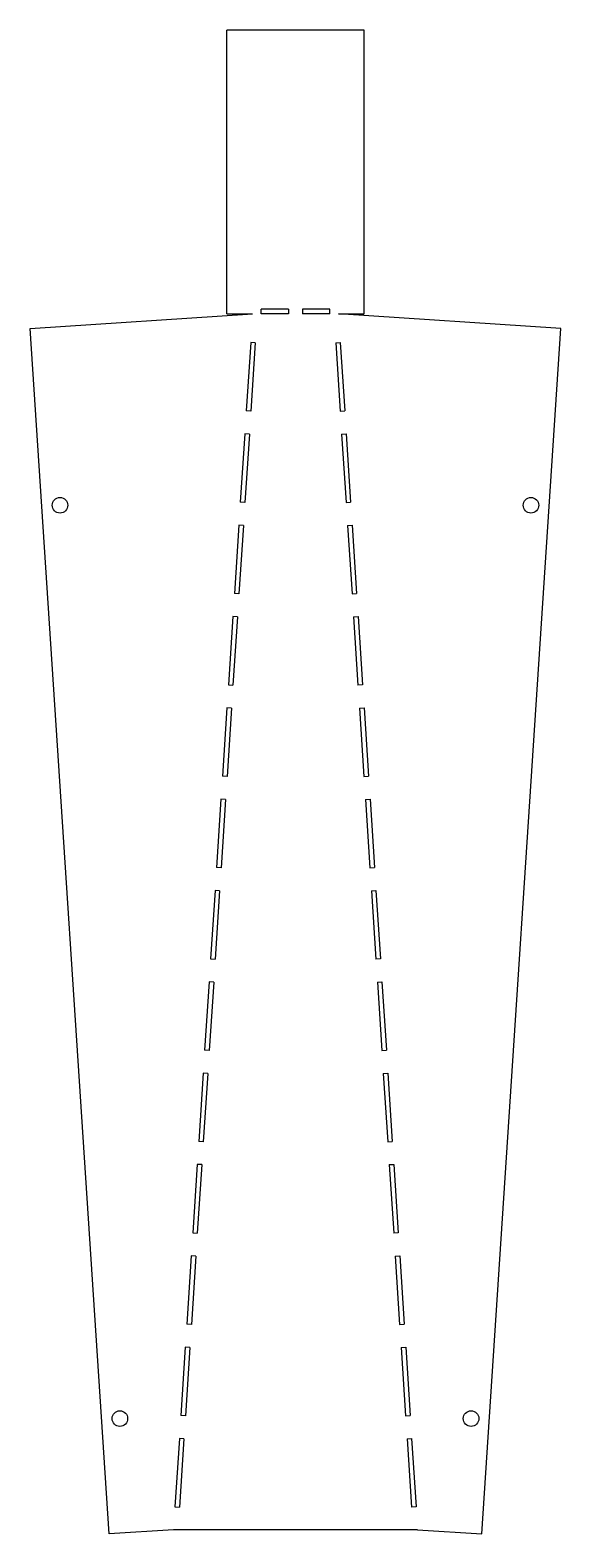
# Model space of a CAD drawing. Header units: inches. Extents: x -229 to -113, y -5 to 324.
import ezdxf

# ---------------------------------------------------------------- set-up
doc = ezdxf.new("R2010")
doc.units = ezdxf.units.IN
doc.header["$MEASUREMENT"] = 0

msp = doc.modelspace()

# ---------------------------------------------------------------- linework, layer by layer
for p, q in [((-155.91, 323.64), (-185.91, 323.64)), ((-185.91, 261.64), (-185.91, 323.64)), ((-155.91, 261.64), (-155.91, 323.64)), ((-228.9, 258.46), (-180.29, 261.64)), ((-185.91, 261.64), (-180.29, 261.64)), ((-178.41, 261.64), (-178.41, 262.64)), ((-172.41, 262.64), (-178.41, 262.64)), ((-172.41, 261.64), (-178.41, 261.64)), ((-172.41, 262.64), (-172.41, 261.64)), ((-163.41, 262.64), (-169.41, 262.64)), ((-169.41, 262.64), (-169.41, 261.64)), ((-163.41, 261.64), (-169.41, 261.64)), ((-163.41, 261.64), (-163.41, 262.64)), ((-112.93, 258.46), (-161.54, 261.64)), ((-161.54, 261.64), (-155.91, 261.64)), ((-211.63, -4.98), (-228.9, 258.46)), ((-130.19, -4.98), (-112.93, 258.46)), ((-180.69, 255.39), (-181.67, 240.42)), ((-179.69, 255.33), (-180.69, 255.39)), ((-179.69, 255.33), (-180.67, 240.36)), ((-162.13, 255.33), (-161.13, 255.39)), ((-162.13, 255.33), (-161.16, 240.36)), ((-161.13, 255.39), (-160.16, 240.42)), ((-180.67, 240.36), (-181.67, 240.42)), ((-161.16, 240.36), (-160.16, 240.42)), ((-181.99, 235.43), (-182.97, 220.46)), ((-180.99, 235.37), (-181.99, 235.43)), ((-180.99, 235.37), (-181.97, 220.4)), ((-160.83, 235.37), (-159.83, 235.43)), ((-160.83, 235.37), (-159.86, 220.4)), ((-159.83, 235.43), (-158.86, 220.46)), ((-181.97, 220.4), (-182.97, 220.46)), ((-159.86, 220.4), (-158.86, 220.46)), ((-183.29, 215.48), (-184.27, 200.51)), ((-182.29, 215.41), (-183.29, 215.48)), ((-182.29, 215.41), (-183.27, 200.44)), ((-159.53, 215.41), (-158.53, 215.48)), ((-159.53, 215.41), (-158.56, 200.44)), ((-158.53, 215.48), (-157.56, 200.51)), ((-183.27, 200.44), (-184.27, 200.51)), ((-158.56, 200.44), (-157.56, 200.51)), ((-184.59, 195.52), (-185.57, 180.55)), ((-183.59, 195.45), (-184.59, 195.52)), ((-183.59, 195.45), (-184.57, 180.48)), ((-158.23, 195.45), (-157.23, 195.52)), ((-158.23, 195.45), (-157.26, 180.48)), ((-157.23, 195.52), (-156.26, 180.55)), ((-185.57, 180.55), (-184.57, 180.48)), ((-156.26, 180.55), (-157.26, 180.48)), ((-185.89, 175.56), (-186.86, 160.59)), ((-184.89, 175.49), (-185.89, 175.56)), ((-184.89, 175.49), (-185.87, 160.53)), ((-156.93, 175.49), (-155.93, 175.56)), ((-156.93, 175.49), (-155.96, 160.53)), ((-155.93, 175.56), (-154.96, 160.59)), ((-185.87, 160.53), (-186.86, 160.59)), ((-155.96, 160.53), (-154.96, 160.59)), ((-187.19, 155.6), (-188.16, 140.63)), ((-186.19, 155.54), (-187.19, 155.6)), ((-186.19, 155.54), (-187.17, 140.57)), ((-155.63, 155.54), (-154.63, 155.6)), ((-155.63, 155.54), (-154.66, 140.57)), ((-154.63, 155.6), (-153.66, 140.63)), ((-187.17, 140.57), (-188.16, 140.63)), ((-154.66, 140.57), (-153.66, 140.63)), ((-188.49, 135.64), (-189.46, 120.68)), ((-187.49, 135.58), (-188.49, 135.64)), ((-187.49, 135.58), (-188.47, 120.61)), ((-154.33, 135.58), (-153.33, 135.64)), ((-154.33, 135.58), (-153.36, 120.61)), ((-153.33, 135.64), (-152.36, 120.68)), ((-189.46, 120.68), (-188.47, 120.61)), ((-152.36, 120.68), (-153.36, 120.61)), ((-189.79, 115.69), (-190.76, 100.72)), ((-188.79, 115.62), (-189.79, 115.69)), ((-188.79, 115.62), (-189.77, 100.65)), ((-153.03, 115.62), (-152.04, 115.69)), ((-153.03, 115.62), (-152.06, 100.65)), ((-152.04, 115.69), (-151.06, 100.72)), ((-189.77, 100.65), (-190.76, 100.72)), ((-152.06, 100.65), (-151.06, 100.72)), ((-191.09, 95.73), (-192.06, 80.76)), ((-190.09, 95.66), (-191.09, 95.73)), ((-190.09, 95.66), (-191.07, 80.7)), ((-151.73, 95.66), (-150.74, 95.73)), ((-151.73, 95.66), (-150.76, 80.7)), ((-150.74, 95.73), (-149.76, 80.76)), ((-191.07, 80.7), (-192.06, 80.76)), ((-150.76, 80.7), (-149.76, 80.76)), ((-192.39, 75.77), (-193.36, 60.8)), ((-191.39, 75.71), (-192.39, 75.77)), ((-191.39, 75.71), (-192.36, 60.74)), ((-150.43, 75.71), (-149.44, 75.77)), ((-150.43, 75.71), (-149.46, 60.74)), ((-149.44, 75.77), (-148.46, 60.8)), ((-193.36, 60.8), (-192.36, 60.74)), ((-148.46, 60.8), (-149.46, 60.74)), ((-193.69, 55.81), (-194.66, 40.85)), ((-192.69, 55.75), (-193.69, 55.81)), ((-192.69, 55.75), (-193.66, 40.78)), ((-149.13, 55.75), (-148.14, 55.81)), ((-149.13, 55.75), (-148.16, 40.78)), ((-148.14, 55.81), (-147.16, 40.85)), ((-193.66, 40.78), (-194.66, 40.85)), ((-148.16, 40.78), (-147.16, 40.85)), ((-194.99, 35.86), (-195.96, 20.89)), ((-193.99, 35.79), (-194.99, 35.86)), ((-193.99, 35.79), (-194.96, 20.82)), ((-147.84, 35.79), (-146.84, 35.86)), ((-147.84, 35.79), (-146.86, 20.82)), ((-146.84, 35.86), (-145.86, 20.89)), ((-194.96, 20.82), (-195.96, 20.89)), ((-146.86, 20.82), (-145.86, 20.89)), ((-196.29, 15.9), (-197.26, 0.93)), ((-195.29, 15.83), (-196.29, 15.9)), ((-195.29, 15.83), (-196.26, 0.86)), ((-146.54, 15.83), (-145.54, 15.9)), ((-146.54, 15.83), (-145.56, 0.86)), ((-145.54, 15.9), (-144.56, 0.93)), ((-197.26, 0.93), (-196.26, 0.86)), ((-144.56, 0.93), (-145.56, 0.86)), ((-197.59, -4.06), (-211.63, -4.98)), ((-144.24, -4.06), (-197.59, -4.06)), ((-144.24, -4.06), (-130.19, -4.98))]:
    msp.add_line(p, q)
for centre in [(-222.36, 219.8), (-119.47, 219.8), (-209.28, 20.23), (-132.55, 20.23)]:
    msp.add_circle(centre, 1.7)

doc.saveas('drawing.dxf')
